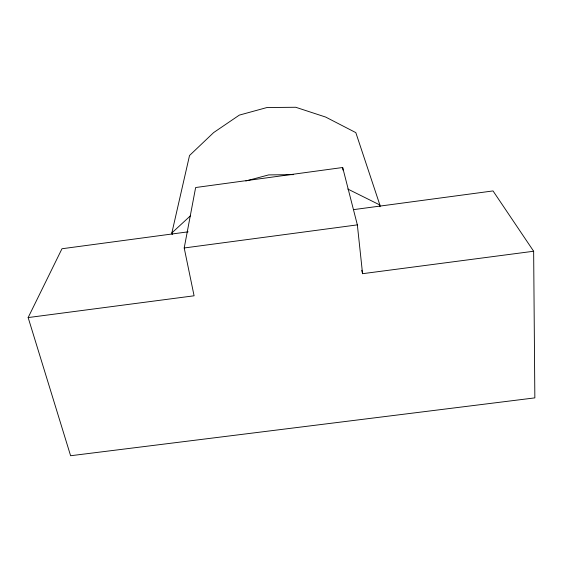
<?xml version="1.0" encoding="UTF-8"?>
<svg xmlns="http://www.w3.org/2000/svg" width="563" height="563" viewBox="0 0 563 563"><rect width="100%" height="100%" fill="white"/><g stroke="black" fill="none" stroke-linecap="round" stroke-linejoin="round"><path stroke-width="0.84" d="M28.15 317.567L194.087 295.793L184.207 247.98L195.635 187.528L342.677 167.507L357.35 224.876L362.565 273.688L533.647 251.246L534.85 397.879L70.607 455.734L28.15 317.567L61.979 248.747L188.133 231.829M172.229 234.63L171.863 232.913L189.527 155.508L213.659 132.572L239.331 115.112L266.953 107.533L295.73 107.266L325.653 117.062L355.823 132.622L379.884 204.995L380.046 206.741M171.863 232.913L190.364 215.875M245.82 180.99L268.664 174.903L293.633 174.629M353.571 209.633L493.026 190.927L533.647 251.246M184.207 247.98L357.35 224.876M347.786 189.027L379.884 204.995M361.749 270.275L362.565 273.688M342.677 167.507L342.966 170.089"/></g></svg>
